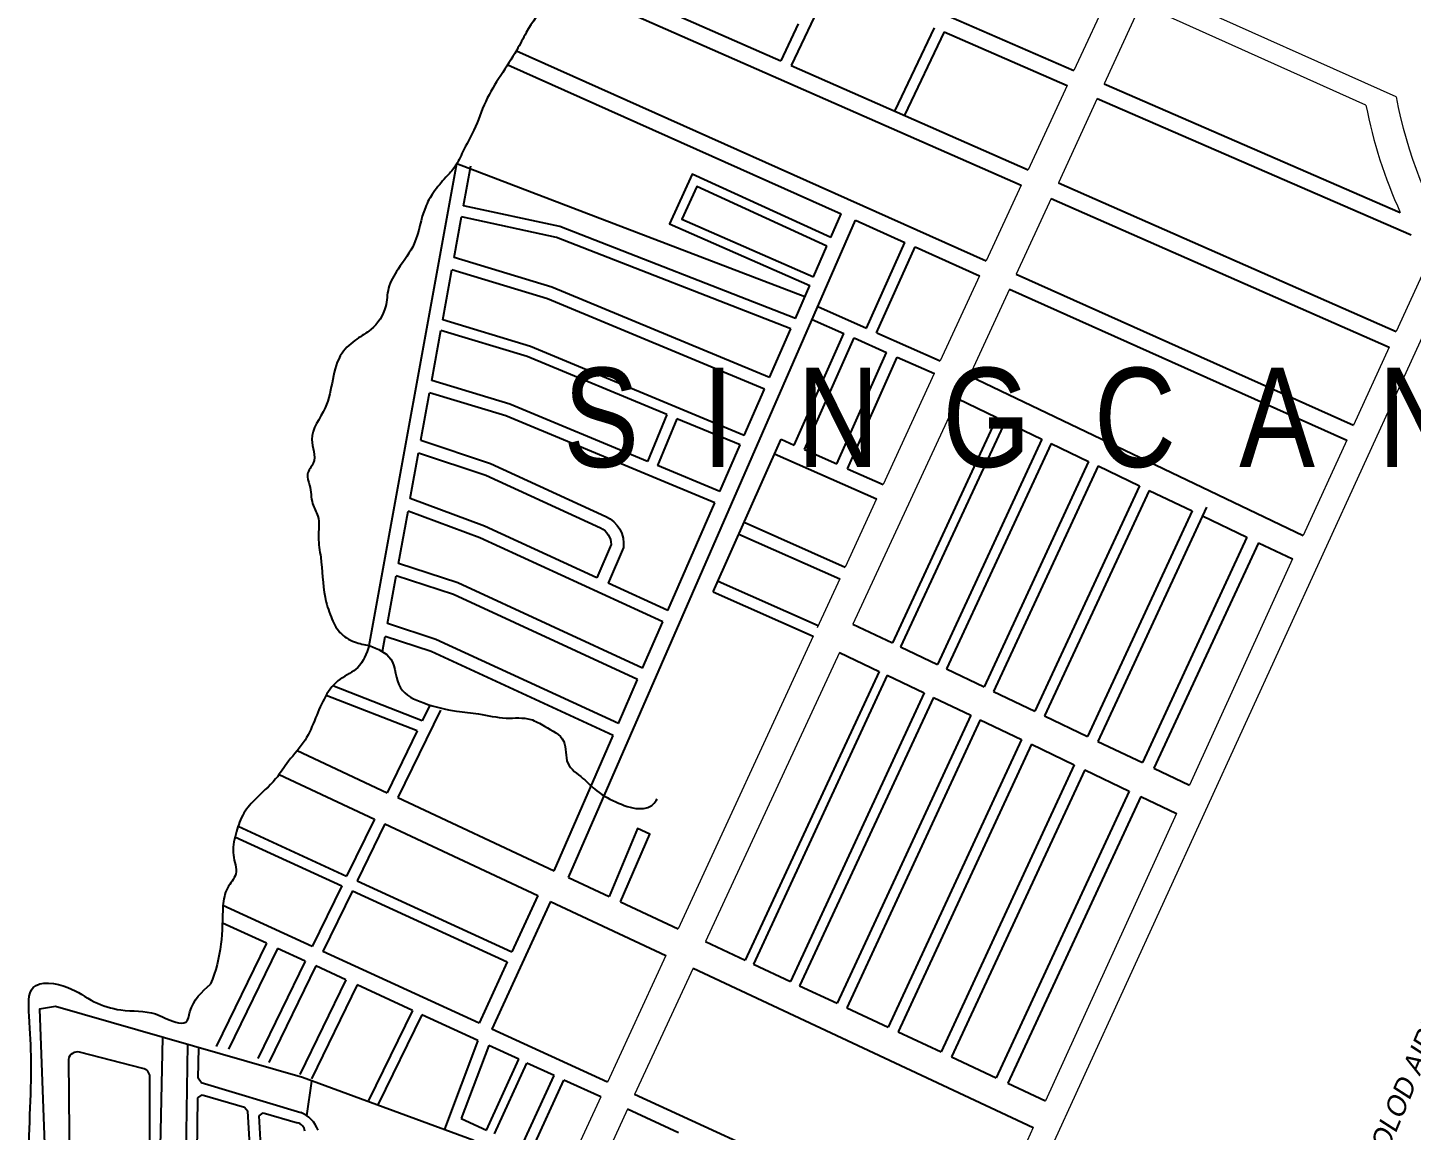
# Model space of a CAD drawing. Header units: inches. Extents: x -1369 to 1198, y -366 to 1398.
# Drawn here: x -666.19 to -632.71, y 954.09 to 980.76 of the extents above; entities that cross this region are included whole.
import ezdxf
from ezdxf.enums import TextEntityAlignment as Align

# ---------------------------------------------------------------- set-up
doc = ezdxf.new("R2010")
doc.units = ezdxf.units.IN
doc.header["$MEASUREMENT"] = 0
for name, color, linetype in [('CREEK_RIVER', 7, 'Continuous'), ('LOT_NO', 8, 'Continuous'), ('SUBLOTS', 1, 'Continuous')]:
    doc.layers.add(name, color=color, linetype=linetype)
for name, color, linetype, lineweight in [('GOVT_PUBLIC', 31, 'Continuous', 13), ('ROAD', 8, 'Continuous', 20), ('SUBDIVIDION', 8, 'Continuous', 25)]:
    doc.layers.add(name, color=color, linetype=linetype, lineweight=lineweight)
doc.styles.add('LOT_NO', font='ARIALN.TTF', dxfattribs={"width": 1.5, "height": 1})
doc.styles.add('PX-0', font='leroy')

msp = doc.modelspace()

# ---------------------------------------------------------------- linework, layer by layer
at = {"layer": 'CREEK_RIVER', "color": 8}
for points, knots in [([(-636.3515, 987.3907), (-636.3803, 987.4498), (-636.4875, 987.6733), (-636.8678, 988.1052), (-637.6513, 988.5672), (-638.1233, 989.4249), (-638.4266, 990.4112), (-638.4231, 991.3226), (-638.4629, 992.1308), (-638.7429, 992.6758), (-639.1694, 992.8242), (-639.6236, 992.9751), (-639.7614, 993.544), (-639.241, 993.9153), (-639.5496, 994.254), (-639.3961, 994.5032), (-639.6945, 994.6441), (-639.9948, 994.7678), (-640.3633, 994.5852), (-640.7524, 994.5448), (-641.1172, 994.3878), (-641.5131, 994.3756), (-641.9193, 994.3467), (-642.3331, 994.2096), (-642.6937, 994.0273), (-643.1464, 993.9983), (-643.5687, 993.8268), (-644.0445, 993.8507), (-644.4204, 993.8086), (-644.7869, 993.7159), (-645.0166, 993.3918), (-645.3714, 992.8086), (-646.045, 992.3072), (-646.8541, 991.7532), (-647.3433, 991.1292), (-647.8906, 990.6707), (-648.3161, 990.2248), (-648.5995, 989.7395), (-649.009, 989.1974), (-649.6539, 988.7573), (-649.7294, 987.9143), (-650.327, 987.5742), (-650.4204, 987.0335), (-650.3474, 986.4879), (-650.9674, 986.136), (-651.2223, 985.403), (-651.9384, 984.9709), (-652.3854, 984.3745), (-652.427, 983.8458), (-652.3872, 983.4616), (-652.6313, 983.2186), (-652.8198, 982.9428), (-653.055, 982.6328), (-653.1342, 982.2547), (-653.2588, 981.7885), (-653.6815, 981.3074), (-654.0751, 980.7681), (-654.4885, 979.927), (-655.0652, 979.2208), (-655.3433, 978.3256), (-655.6452, 977.8249), (-655.8164, 977.4087), (-656.1064, 977.1126), (-656.3666, 976.8022), (-656.6675, 976.2767), (-656.7388, 975.565), (-657.194, 974.9928), (-657.4949, 974.4929), (-657.4895, 973.9366), (-657.7991, 973.48), (-658.2517, 973.2318), (-658.853, 972.7051), (-658.7636, 971.6918), (-659.4593, 970.914), (-659.1483, 970.2932), (-659.4815, 969.9816), (-659.317, 969.6359), (-659.3474, 969.2818), (-659.1011, 968.899), (-659.1826, 968.4383), (-659.0571, 967.7955), (-659.0516, 967.1361), (-658.8693, 966.5298), (-658.6684, 966.1104), (-658.3021, 965.8881), (-658.0426, 965.8387), (-657.9222, 965.8158)], [0.17181506, 0.17181506, 0.17181506, 0.17181506, 0.17245768, 0.1742282, 0.17751915, 0.18135626, 0.18364657, 0.18781027, 0.19038622, 0.19168903, 0.19362727, 0.19468922, 0.19629788, 0.19831404, 0.19932567, 0.19993074, 0.20060751, 0.20196138, 0.20325806, 0.20441086, 0.20589513, 0.20714762, 0.20834102, 0.20995607, 0.21147781, 0.21231747, 0.21444908, 0.21593462, 0.21700992, 0.21826793, 0.21952972, 0.22081352, 0.22513568, 0.22767631, 0.23061523, 0.23296701, 0.23481547, 0.23674117, 0.2385578, 0.24162398, 0.24404806, 0.24623197, 0.2477574, 0.24930455, 0.25127747, 0.25396918, 0.2567443, 0.25939425, 0.26100604, 0.2620164, 0.2630374, 0.26422433, 0.26542593, 0.26685241, 0.26803464, 0.27020782, 0.27310539, 0.27472506, 0.27955721, 0.28205851, 0.28399592, 0.28540265, 0.28649699, 0.28810047, 0.28945494, 0.29249548, 0.2949487, 0.29667362, 0.29817577, 0.30036503, 0.3017316, 0.30336894, 0.30800509, 0.3107711, 0.31267337, 0.31368215, 0.31458975, 0.3160919, 0.31718279, 0.31890438, 0.32051617, 0.32373974, 0.32541059, 0.32684586, 0.32826184, 0.32948581, 0.32948581, 0.32948581, 0.32948581]), ([(-635.0265, 988.1872), (-634.9945, 988.1473), (-634.8118, 987.8927), (-634.7226, 987.3501), (-634.2016, 987.0252), (-633.9719, 986.6509), (-633.734, 986.4876), (-633.5437, 986.2297), (-633.3178, 986.0188), (-633.1001, 985.7358), (-632.8827, 985.5255), (-632.6242, 985.4156), (-632.2538, 985.1486), (-632.0263, 984.722), (-631.6748, 984.3279), (-631.4005, 984.0809), (-631.1494, 983.8486), (-630.8421, 983.7538), (-630.6303, 983.4689), (-630.5549, 982.9716), (-630.2029, 982.5013), (-630.1389, 981.8963), (-629.9179, 981.4307), (-629.9708, 980.9481), (-629.7404, 980.5928), (-629.761, 980.0324), (-629.7215, 979.4438), (-629.6242, 978.7694), (-629.6582, 978.2647), (-629.6155, 977.8384), (-629.7546, 977.3612), (-629.6493, 976.8938), (-629.5128, 976.4343), (-629.4438, 976.1308), (-629.4329, 975.8543), (-629.4057, 975.6315), (-629.4175, 975.4002), (-629.28, 975.2103), (-629.1662, 975.0142), (-629.1462, 974.7857), (-628.6962, 974.5124), (-628.5941, 973.8441), (-627.9891, 973.4652), (-627.9272, 973.0728), (-627.7694, 972.8372), (-627.5598, 972.6781), (-627.3532, 972.4462), (-627.0021, 972.2817), (-626.6711, 972.0928), (-626.3924, 971.8218), (-626.3199, 971.5021), (-626.0388, 971.3226), (-625.6907, 971.262), (-625.3722, 971.0773), (-625.0909, 970.906), (-624.9788, 970.6863), (-624.8081, 970.5325), (-624.6663, 970.4791), (-624.5996, 970.454)], [0.055983737, 0.055983737, 0.055983737, 0.055983737, 0.056495514, 0.0591232, 0.061012268, 0.062319269, 0.063453222, 0.063833231, 0.065513999, 0.066524664, 0.067407032, 0.068496801, 0.069304167, 0.071927526, 0.073189309, 0.074574928, 0.075631755, 0.076560969, 0.077700994, 0.078939916, 0.081539495, 0.083309554, 0.084923611, 0.086594375, 0.087927781, 0.088938137, 0.092087676, 0.09387647, 0.095715701, 0.097139625, 0.098105471, 0.100614958, 0.101723396, 0.102933529, 0.103707105, 0.104480676, 0.10519511, 0.10593864, 0.106734756, 0.107485286, 0.108032518, 0.111707839, 0.113429019, 0.11463047, 0.115486334, 0.116201057, 0.117251138, 0.118554422, 0.120020555, 0.121070572, 0.122344649, 0.123069226, 0.124252164, 0.125845103, 0.126735478, 0.127459873, 0.128258403, 0.128966843, 0.128966843, 0.128966843, 0.128966843]), ([(-625.1589, 969.1976), (-625.2969, 969.2722), (-625.5959, 969.4853), (-625.9385, 969.8703), (-626.4263, 970.4446), (-627.0318, 970.8758), (-627.5653, 971.4368), (-628.1164, 971.6682), (-628.3265, 972.3194), (-629.1139, 972.4597), (-629.1866, 973.259), (-629.5571, 973.822), (-630.1656, 974.3365), (-630.4612, 974.8978), (-630.7388, 975.4969), (-630.6825, 976.1802), (-630.6536, 977.082), (-630.6657, 977.9681), (-630.829, 978.6149), (-630.8562, 979.0936), (-631.0481, 979.5571), (-630.9008, 980.0979), (-631.0138, 980.6186), (-630.8354, 981.1333), (-631.1374, 981.5204), (-631.3005, 981.9847), (-631.5505, 982.333), (-631.8272, 982.7293), (-631.7702, 983.1999), (-632.0235, 983.6251), (-632.4473, 983.8867), (-632.8094, 984.2592), (-633.3018, 984.5957), (-633.812, 984.7618), (-634.2428, 985.0266), (-634.5753, 985.3928), (-634.924, 985.7909), (-635.1731, 986.2655), (-635.6134, 986.4091), (-635.661, 986.7064), (-635.7407, 986.7955), (-635.772, 986.8225)], [0.095785673, 0.095785673, 0.095785673, 0.095785673, 0.097356652, 0.099413495, 0.100926619, 0.104879853, 0.106772711, 0.108649834, 0.110526468, 0.112980486, 0.115195849, 0.117617986, 0.119668323, 0.123077782, 0.123849158, 0.126225331, 0.129668525, 0.133005328, 0.134995368, 0.136312727, 0.137780535, 0.139860484, 0.141641378, 0.143035526, 0.144921298, 0.146090109, 0.147983504, 0.149205399, 0.150758231, 0.152458523, 0.153812083, 0.155704941, 0.157631194, 0.159704796, 0.161038777, 0.162633575, 0.164617058, 0.166350353, 0.16783431, 0.168651452, 0.16907397, 0.16907397, 0.16907397, 0.16907397]), ([(-661.4662, 959.5236), (-661.4712, 959.2109), (-661.4816, 958.567), (-661.6309, 957.9358), (-661.7617, 957.6255), (-661.7624, 957.6239)], [0, 0, 0, 0, 0.0031198199, 0.0064241965, 0.0064412192, 0.0064412192, 0.0064412192, 0.0064412192])]:
    msp.add_open_spline(points, degree=3, knots=knots, dxfattribs=at)
for points in [[(-657.9222, 965.8158), (-658.1987, 965.2871), (-658.6249, 965.0032), (-659.2215, 964.0663), (-659.4773, 963.5268), (-659.875, 963.0158), (-660.1876, 962.5899), (-660.699, 962.0789), (-660.9831, 961.7098), (-661.1536, 961.2555), (-661.2104, 960.7444), (-661.1536, 960.2902), (-661.3525, 959.9495), (-661.4662, 959.5236)], [(-660.8046, 941.8376), (-662.0405, 941.727), (-663.1009, 941.727), (-664.3705, 941.6991), (-664.8588, 941.8803), (-665.0123, 942.4658), (-665.313, 944.4065), (-665.5592, 946.3254), (-665.8054, 949.622), (-666.0024, 951.3933), (-666.1501, 953.1155), (-666.1009, 955.7724), (-666.1501, 956.8549), (-666.0516, 957.5437), (-665.2145, 957.5437), (-664.5744, 957.1993), (-663.9343, 957.0025), (-663.0971, 956.9041), (-662.6047, 956.7073), (-662.3585, 956.7073), (-662.26, 956.9533), (-661.7624, 957.6239)]]:
    msp.add_spline(points, degree=3, dxfattribs=at)
at = {"layer": 'ROAD', "color": 8}
for p, q in [((-633.0821, 979.0915), (-639.0576, 981.7661)), ((-633.8106, 978.8914), (-639.2587, 981.3299)), ((-631.554, 975.2517), (-642.1463, 952.1006)), ((-632.3256, 975.0643), (-633.079, 973.4123)), ((-633.25, 973.0373), (-634.1109, 971.1496)), ((-643.6963, 971.791), (-646.226, 966.3376)), ((-634.2753, 970.7891), (-635.3277, 968.4815)), ((-635.5881, 967.9107), (-638.0828, 962.4406)), ((-646.5454, 965.6492), (-649.7904, 958.6539)), ((-638.3977, 961.7501), (-641.5654, 954.8044)), ((-650.0886, 958.0111), (-651.507, 954.9532)), ((-651.6719, 954.5978), (-652.3795, 953.0725)), ((-641.8595, 954.1597), (-642.7214, 952.2698))]:
    msp.add_line(p, q, dxfattribs=at)
for points in [[(-639.9851, 981.655), (-640.8752, 979.7245)], [(-639.2587, 981.3299), (-640.1451, 979.4073)], [(-641.0401, 979.3668), (-641.9798, 977.3286)], [(-640.3101, 979.0496), (-641.2514, 977.0081)], [(-642.1525, 976.9542), (-642.9965, 975.1236)], [(-641.424, 976.6337), (-642.27, 974.7987)], [(-643.1624, 974.7638), (-644.1121, 972.7039)], [(-642.436, 974.4389), (-643.4013, 972.3452)], [(-644.2539, 972.3965), (-645.491, 969.7134)], [(-645.6522, 969.3637), (-646.4125, 967.7148)], [(-646.543, 967.4317), (-647.0899, 966.2455)], [(-647.1846, 966.0401), (-650.4482, 958.9618)], [(-650.7449, 958.3183), (-652.1585, 955.2525)], [(-652.3225, 954.8967), (-654.2041, 950.8158)]]:
    msp.add_lwpolyline(points, dxfattribs=at)
for radius, start, end in [(10.7446, 190.61299, 212.78864), (11.4977, 190.92447, 204.54182)]:
    msp.add_arc((-622.5213, 981.0704), radius, start, end, dxfattribs=at)
at = {"layer": 'SUBDIVIDION', "color": 8}
for p, q in [((-653.1416, 982.2395), (-647.9695, 979.9639)), ((-653.2727, 981.8469), (-642.1525, 976.9542)), ((-646.7627, 981.8528), (-647.7128, 979.851)), ((-647.547, 980.854), (-647.9695, 979.9639)), ((-644.257, 980.7642), (-645.2094, 978.7577)), ((-643.8495, 981.0166), (-640.8752, 979.7245)), ((-644.0185, 980.6606), (-644.9746, 978.6462)), ((-644.0185, 980.6606), (-641.0401, 979.3668)), ((-654.3623, 980.207), (-642.9965, 975.1236)), ((-654.5725, 979.8669), (-646.5095, 976.2608)), ((-647.7128, 979.851), (-641.9798, 977.3286)), ((-640.1451, 979.4073), (-632.9803, 976.2947)), ((-640.3101, 979.0496), (-632.7137, 975.7496)), ((-657.9222, 965.8158), (-655.8012, 977.4805)), ((-655.6419, 976.4552), (-655.4665, 977.4196)), ((-641.2514, 977.0081), (-633.079, 973.4123)), ((-641.424, 976.6337), (-633.25, 973.0373)), ((-655.8697, 975.2023), (-655.6911, 976.1845)), ((-653.1038, 960.2046), (-646.1578, 976.1034)), ((-646.7587, 975.6905), (-646.5095, 976.2608)), ((-646.1578, 976.1034), (-644.9649, 975.5699)), ((-647.174, 974.7399), (-646.8502, 975.481)), ((-645.8933, 973.4942), (-644.9649, 975.5699)), ((-645.6481, 973.3846), (-644.7198, 975.4603)), ((-644.7198, 975.4603), (-643.1624, 974.7638)), ((-656.1442, 973.6924), (-655.9243, 974.9019)), ((-642.27, 974.7987), (-634.1109, 971.1496)), ((-647.6149, 973.7306), (-647.2655, 974.5304)), ((-642.436, 974.4389), (-634.2727, 970.7879)), ((-647.0697, 974.0162), (-645.8933, 973.4942)), ((-656.4109, 972.2258), (-656.1898, 973.4416)), ((-648.2406, 972.2984), (-647.7251, 973.4784)), ((-647.2069, 973.7068), (-646.4424, 973.3676)), ((-647.6405, 970.6672), (-646.4424, 973.3676)), ((-647.3914, 970.5567), (-646.1932, 973.257)), ((-646.1932, 973.257), (-645.4107, 972.9098)), ((-645.6478, 973.3853), (-644.1121, 972.7039)), ((-646.6089, 970.2095), (-645.4107, 972.9098)), ((-646.3523, 970.0956), (-645.1541, 972.796)), ((-645.1541, 972.796), (-644.2494, 972.3946)), ((-643.4013, 972.3452), (-635.3277, 968.4815)), ((-656.6734, 970.7824), (-656.4641, 971.9335)), ((-648.8511, 970.901), (-648.3621, 972.0204)), ((-643.6963, 971.791), (-642.739, 971.3329)), ((-650.7205, 971.404), (-651.1919, 970.2703)), ((-650.4803, 971.3042), (-650.9517, 970.1705)), ((-642.739, 971.3329), (-645.2687, 965.8795)), ((-642.5416, 971.2384), (-645.0713, 965.785)), ((-642.5416, 971.2384), (-641.6495, 970.8115)), ((-649.601, 967.1122), (-647.9606, 970.8092)), ((-647.9606, 970.8092), (-647.6405, 970.6672)), ((-641.6495, 970.8115), (-644.1792, 965.3581)), ((-656.9297, 969.3729), (-656.7285, 970.479)), ((-649.4442, 969.5436), (-648.9526, 970.6689)), ((-648.1168, 970.4572), (-645.6522, 969.3637)), ((-647.3914, 970.5567), (-646.6089, 970.2095)), ((-641.4275, 970.7053), (-643.9572, 965.2519)), ((-641.4275, 970.7053), (-640.5206, 970.2712)), ((-646.3523, 970.0956), (-645.491, 969.7134)), ((-640.5206, 970.2712), (-643.0503, 964.8179)), ((-640.2912, 970.1614), (-642.8208, 964.7081)), ((-640.2912, 970.1614), (-639.292, 969.6833)), ((-639.292, 969.6833), (-641.8217, 964.2299)), ((-639.0563, 969.5705), (-641.586, 964.1171)), ((-639.0563, 969.5705), (-638.0177, 969.0734)), ((-657.2156, 967.8002), (-656.9847, 969.0703)), ((-650.7017, 966.6654), (-649.5624, 969.2731)), ((-638.0177, 969.0734), (-640.5474, 963.6201)), ((-637.6659, 969.1654), (-640.2945, 963.499)), ((-648.8531, 968.7978), (-646.4125, 967.7148)), ((-637.7648, 968.9524), (-636.6913, 968.4387)), ((-648.9795, 968.5128), (-646.543, 967.4317)), ((-636.6913, 968.4387), (-639.221, 962.9853)), ((-636.4119, 968.305), (-638.9416, 962.8516)), ((-636.4119, 968.305), (-635.5881, 967.9107)), ((-657.4801, 966.3459), (-657.2703, 967.4994)), ((-657.4801, 966.3459), (-657.2703, 967.4994)), ((-649.4844, 967.3748), (-647.0643, 966.301)), ((-649.601, 967.1122), (-647.1846, 966.0401)), ((-651.3105, 965.2718), (-650.8229, 966.388)), ((-657.6031, 965.6695), (-657.5365, 966.0358)), ((-657.6031, 965.6695), (-657.5365, 966.0358)), ((-646.226, 966.3376), (-645.2687, 965.8795)), ((-645.0713, 965.785), (-644.1792, 965.3581)), ((-646.5454, 965.6492), (-645.588, 965.1911)), ((-645.588, 965.1911), (-648.8292, 958.204)), ((-645.3906, 965.0966), (-648.631, 958.1112)), ((-645.3906, 965.0966), (-644.4986, 964.6697)), ((-643.9572, 965.2519), (-643.0503, 964.8179)), ((-656.6414, 963.9985), (-658.8033, 964.8393)), ((-651.8969, 963.9295), (-651.4318, 964.9942)), ((-651.8969, 963.9295), (-651.4318, 964.9942)), ((-642.8208, 964.7081), (-641.8217, 964.2299)), ((-656.7607, 963.7534), (-658.9668, 964.6113)), ((-656.4567, 964.3778), (-656.6414, 963.9985)), ((-644.4986, 964.6697), (-647.7354, 957.6921)), ((-644.2765, 964.5635), (-647.5124, 957.5877)), ((-644.2765, 964.5635), (-643.3696, 964.1295)), ((-656.2031, 964.2544), (-657.2337, 962.1375)), ((-643.3696, 964.1295), (-646.6019, 957.1616)), ((-643.1402, 964.0197), (-646.3715, 957.0538)), ((-643.1402, 964.0197), (-642.141, 963.5415)), ((-641.586, 964.1171), (-640.5474, 963.6201)), ((-656.7607, 963.7534), (-657.4892, 962.2571)), ((-653.4529, 960.368), (-652.022, 963.6432)), ((-642.141, 963.5415), (-645.3684, 956.5843)), ((-641.9053, 963.4287), (-645.1317, 956.4735)), ((-641.9053, 963.4287), (-640.8667, 962.9317)), ((-640.2945, 963.499), (-639.221, 962.9853)), ((-659.6645, 963.2752), (-657.4892, 962.2571)), ((-660.1029, 962.698), (-657.7994, 961.6199)), ((-640.8667, 962.9317), (-644.0889, 955.9855)), ((-640.6138, 962.8106), (-643.835, 955.8666)), ((-640.6138, 962.8106), (-639.5404, 962.2969)), ((-638.9416, 962.8516), (-638.0828, 962.4406)), ((-657.2337, 962.1375), (-653.4529, 960.368)), ((-639.5404, 962.2969), (-642.7572, 955.3622)), ((-639.2609, 962.1632), (-642.4767, 955.2309)), ((-639.2609, 962.1632), (-638.3977, 961.7501)), ((-661.0967, 961.4461), (-658.471, 960.2404)), ((-657.7994, 961.6199), (-658.471, 960.2404)), ((-657.5439, 961.5003), (-658.2145, 960.1227)), ((-657.5439, 961.5003), (-653.8447, 959.769)), ((-661.1712, 961.1877), (-658.5874, 960.0013)), ((-658.5874, 960.0013), (-659.3015, 958.5345)), ((-658.2145, 960.1227), (-654.4718, 958.4042)), ((-653.1038, 960.2046), (-652.1165, 959.7426)), ((-658.331, 959.8836), (-659.0451, 958.4167)), ((-658.331, 959.8836), (-654.5828, 958.1626)), ((-653.8447, 959.769), (-654.4718, 958.4042)), ((-653.535, 959.6267), (-654.9546, 956.5372)), ((-653.536, 959.6245), (-650.7449, 958.3183)), ((-651.8479, 959.6169), (-650.4482, 958.9618)), ((-660.4107, 958.6131), (-661.6244, 956.1201)), ((-660.1437, 958.4904), (-661.3296, 956.0546)), ((-649.7904, 958.6539), (-648.8292, 958.204)), ((-659.473, 958.1822), (-660.6195, 955.8271)), ((-659.2166, 958.0644), (-660.355, 955.7261)), ((-654.5828, 958.1626), (-655.2643, 956.6795)), ((-650.0886, 958.0111), (-641.8595, 954.1597)), ((-648.631, 958.1112), (-647.7354, 957.6921)), ((-658.4859, 957.7287), (-659.6008, 955.4385)), ((-658.216, 957.6047), (-659.322, 955.3329)), ((-647.5124, 957.5877), (-646.6019, 957.1616)), ((-656.8783, 956.99), (-657.9398, 954.8096)), ((-646.3715, 957.0538), (-645.3684, 956.5843)), ((-656.6522, 956.8862), (-657.7062, 954.7212)), ((-662.9858, 953.0889), (-662.916, 956.3368)), ((-645.1317, 956.4735), (-644.0889, 955.9855)), ((-662.3502, 953.5032), (-662.308, 956.1618)), ((-662.0611, 955.3491), (-662.0494, 956.0873)), ((-655.2938, 956.262), (-656.1065, 954.1155)), ((-655.0302, 956.1409), (-655.6996, 954.3727)), ((-655.0899, 954.0916), (-654.302, 955.8063)), ((-654.8951, 954.0018), (-654.1071, 955.7167)), ((-643.835, 955.8666), (-642.7572, 955.3622)), ((-661.9876, 955.2484), (-662.0611, 955.3491)), ((-654.2368, 953.6982), (-653.4484, 955.4141)), ((-661.9876, 955.2484), (-659.5823, 954.5222)), ((-659.4296, 954.4396), (-659.3129, 955.2816)), ((-654.0007, 953.5894), (-653.2122, 955.3055)), ((-642.4767, 955.2309), (-641.5654, 954.8044)), ((-662.0898, 953.5421), (-662.0687, 954.8719)), ((-662.0687, 954.8719), (-661.9684, 954.946)), ((-661.9684, 954.946), (-660.9382, 954.6462)), ((-660.9382, 954.6462), (-660.8607, 954.5485)), ((-660.8159, 953.7323), (-660.8607, 954.5485)), ((-660.5863, 954.4377), (-660.4887, 954.5153)), ((-660.5307, 953.4223), (-660.5863, 954.4377)), ((-660.4887, 954.5153), (-659.6581, 954.2736)), ((-655.6996, 954.3727), (-655.0899, 954.0916))]:
    msp.add_line(p, q, dxfattribs=at)
for points in [[(-646.7587, 975.6905), (-650.1094, 977.222), (-650.6632, 976.0148), (-647.2655, 974.5304)], [(-646.8502, 975.481), (-649.9968, 976.9192), (-650.3583, 976.1311), (-647.174, 974.7399)], [(-647.6149, 973.7306), (-653.3109, 975.9548), (-655.6419, 976.4552)], [(-647.7251, 973.4784), (-653.3903, 975.6906), (-655.6911, 976.1845)], [(-648.2406, 972.2984), (-653.5057, 974.4877), (-655.8697, 975.2023)], [(-648.3621, 972.0204), (-653.6081, 974.2018), (-655.9243, 974.9019)], [(-650.7205, 971.404), (-654.1058, 972.8117), (-656.1898, 973.4416)], [(-648.8511, 970.901), (-654.0203, 973.0504), (-656.1442, 973.6924)], [(-651.1919, 970.2703), (-654.5202, 971.6543), (-656.4109, 972.2258)], [(-649.5624, 969.2731), (-654.6198, 971.376), (-656.4641, 971.9335)], [(-648.9526, 970.6689), (-650.4803, 971.3042)], [(-649.4442, 969.5436), (-650.9517, 970.1705)], [(-652.4179, 967.4544), (-655.1333, 968.7028), (-656.9297, 969.3729)], [(-650.8229, 966.388), (-655.2496, 968.4231), (-656.9847, 969.0703)], [(-651.3105, 965.2718), (-655.7781, 967.3308), (-657.2156, 967.8002)], [(-651.3105, 965.2718), (-655.7781, 967.3308), (-657.2156, 967.8002)], [(-651.4318, 964.9942), (-655.8889, 967.0483), (-657.2703, 967.4994)], [(-651.4318, 964.9942), (-655.8889, 967.0483), (-657.2703, 967.4994)], [(-650.7017, 966.6654), (-652.1403, 967.3268)], [(-652.022, 963.6432), (-656.4279, 965.6738), (-657.5365, 966.0358)], [(-652.022, 963.6432), (-656.4279, 965.6738), (-657.5365, 966.0358)], [(-651.8969, 963.9295), (-656.3137, 965.9651), (-657.4801, 966.3459)], [(-651.8969, 963.9295), (-656.3137, 965.9651), (-657.4801, 966.3459)], [(-651.8479, 959.6169), (-651.1375, 961.256), (-651.4378, 961.391), (-652.1165, 959.7426)], [(-659.3015, 958.5345), (-661.4654, 959.5288)], [(-660.4107, 958.6131), (-661.4759, 959.1025)], [(-659.473, 958.1822), (-660.1437, 958.4904)], [(-655.2643, 956.6795), (-659.0451, 958.4167)], [(-658.4859, 957.7287), (-659.2166, 958.0644)], [(-656.8783, 956.99), (-658.216, 957.6047)], [(-655.2938, 956.262), (-656.6522, 956.8862)], [(-652.1585, 955.2525), (-654.9546, 956.5372)], [(-654.302, 955.8063), (-655.0302, 956.1409)], [(-653.4484, 955.4141), (-654.1071, 955.7167)], [(-652.3225, 954.8967), (-653.2122, 955.3055)], [(-647.0464, 952.9036), (-651.507, 954.9532)], [(-650.4393, 954.0315), (-651.6719, 954.5978)]]:
    msp.add_lwpolyline(points, dxfattribs=at)
for points in [[(-656.6734, 970.7824), (-654.992, 970.2245), (-652.1975, 968.9381, -0.3240124), (-651.7736, 968.1851), (-652.1403, 967.3268)], [(-656.7285, 970.479), (-655.1043, 969.9401), (-652.3252, 968.6607, -0.2993584), (-652.0743, 968.2585), (-652.4179, 967.4544)]]:
    msp.add_lwpolyline(points, format="xyb", dxfattribs=at)
msp.add_lwpolyline([(-651.285, 949.7172), (-651.6286, 949.9332), (-653.6344, 949.3629), (-655.3918, 953.8449), (-659.5415, 955.3653), (-665.5119, 957.0841), (-665.8982, 957.0209), (-665.6877, 951.3637), (-664.678, 941.9632), (-664.056, 941.8891), (-661.6273, 941.9188), (-659.5636, 942.1602), (-658.0118, 941.1743), (-656.4506, 942.4366), (-655.3438, 942.4208), (-653.8907, 942.4618), (-651.0558, 942.2367), (-647.2454, 947.3525), (-647.2767, 947.5994), (-647.6328, 948.4223), (-647.766, 948.5471)], close=True, dxfattribs=at)
msp.add_lwpolyline([(-665.1995, 955.8056), (-665.1626, 952.2646, 0.4104455), (-664.9704, 952.0739), (-663.3965, 951.7243, 0.5153222), (-663.2223, 951.8812), (-663.2314, 955.3825, 0.3636347), (-663.4038, 955.5871), (-664.9353, 955.9793, 0.4420066)], format="xyb", close=True, dxfattribs=at)
for centre, radius, start, end in [((-659.8534, 953.8383), 0.7357, 19.89316, 68.3715), ((-659.7341, 954.0246), 0.2603, 10.30852, 73.03389)]:
    msp.add_arc(centre, radius, start, end, dxfattribs=at)
at = {"layer": 'SUBLOTS', "color": 8}
msp.add_lwpolyline([(-655.8012, 977.4805), (-647.3834, 974.2605)], dxfattribs=at)
msp.add_spline([(-657.9222, 965.8158), (-657.4027, 965.4901), (-657.1702, 964.7932), (-656.6056, 964.4281), (-655.8085, 964.229), (-655.2771, 964.1626), (-654.6129, 964.0631), (-654.015, 964.0299), (-653.6829, 963.8639), (-653.2179, 963.4989), (-653.1183, 962.9679), (-652.753, 962.6028), (-652.4208, 962.3041), (-651.8894, 962.0054), (-651.3248, 961.8727), (-651.0591, 961.9722), (-650.9595, 962.105)], degree=3, dxfattribs=at)

# ---------------------------------------------------------------- texts
at = {"layer": 'GOVT_PUBLIC', "color": 8, "style": 'PX-0', "oblique": 10}
msp.add_text('OLD BACOLOD AIRPORT', height=0.482477, rotation=67.2266, dxfattribs=at).set_placement((-632.7601, 954.4185), align=Align.BOTTOM_CENTER)
at = {"layer": 'LOT_NO', "color": 8, "style": 'LOT_NO'}
msp.add_text('S  I  N  G  C  A  N  G', height=2.4, dxfattribs=at).set_placement((-640.5461, 969.4167), align=Align.BOTTOM_CENTER)

doc.saveas('drawing.dxf')
